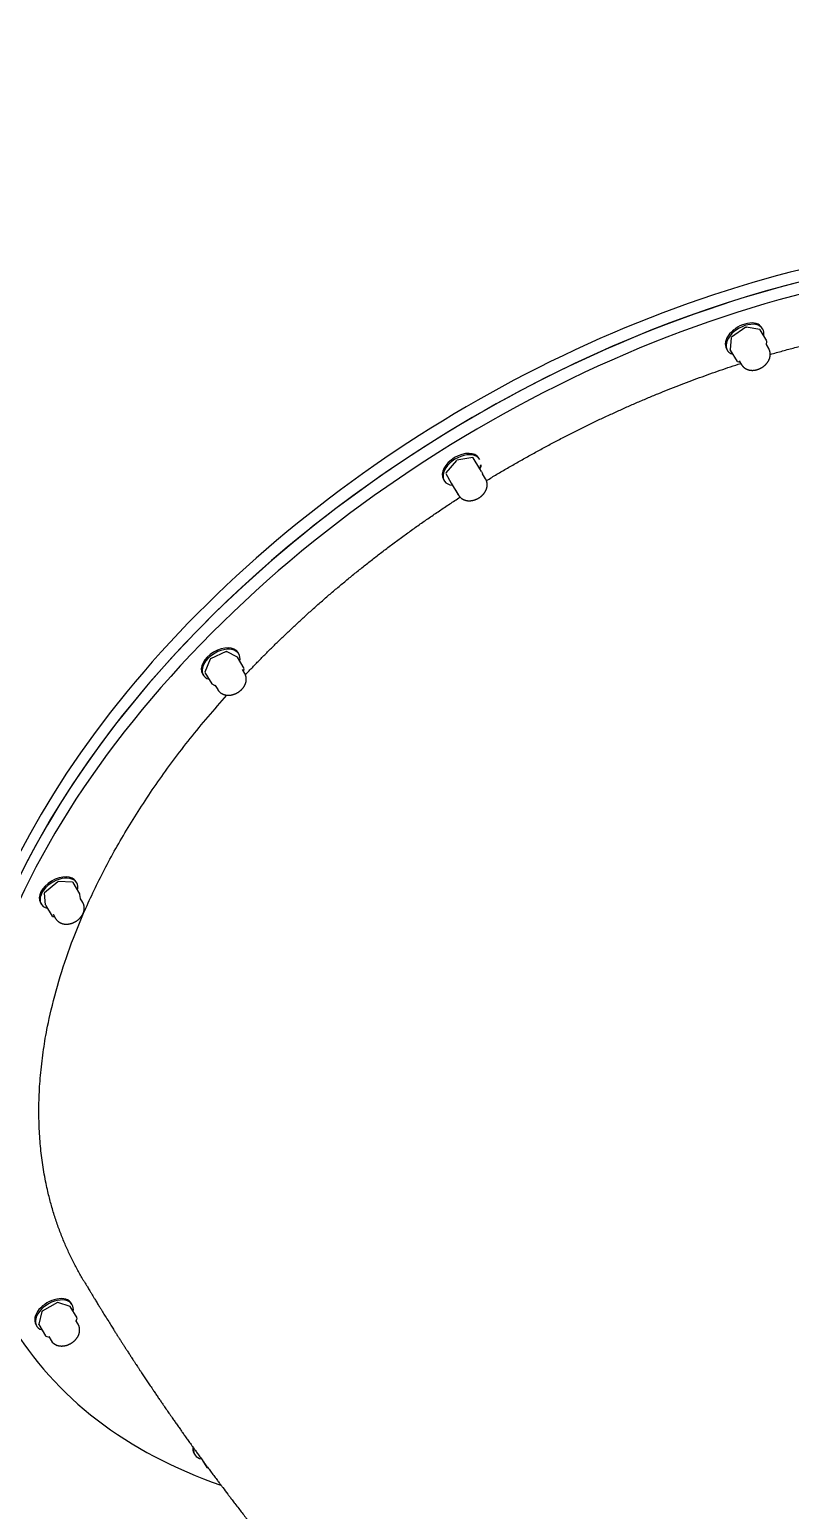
# Model space of a CAD drawing. Header units: millimetres. Extents: x 246416442 to 246896683, y 7418963194 to 7419503218.
# Drawn here: x 246833503 to 246833889, y 7419442136 to 7419442888 of the extents above; entities that cross this region are included whole.
import ezdxf
from ezdxf.lldxf.tags import DXFTag

# ---------------------------------------------------------------- set-up
doc = ezdxf.new("R2010")
doc.units = ezdxf.units.MM
for name, color, linetype in [('L-Hatch Boundary', 1, 'Continuous'), ('L-HS-CONCRETE PATH', 2, 'Continuous'), ('L-X-E-PLAY', 9, 'Continuous')]:
    doc.layers.add(name, color=color, linetype=linetype)
doc.layers.add('L-SUB-SOIL DRAINAGE', color=170, linetype='SUBSOIL', lineweight=20)
doc.styles.get("Standard").update_dxf_attribs({"font": 'arial.ttf'})
tags = doc.linetypes.add('SUBSOIL', pattern='A,12.7,-5.08,["SSD",Standard,S=2.54,R=0,X=-2.54,Y=-1.27],-6.35', length=24.13).pattern_tags.tags
tags[6] = DXFTag(74, 10)

# ---------------------------------------------------------------- blocks, each defined once
blk = doc.blocks.new('Kubus Triple - Moduplay')
at = {"layer": 'L-X-E-PLAY', "lineweight": 25}
for p, q in [((-142819.35, -699264.52), (-142827.46, -699268.25)), ((-142812.64, -699266.86), (-142819.17, -699264.51)), ((-142827.59, -699268.42), (-142829.17, -699274.49)), ((-142810.11, -699273.19), (-142812.49, -699267)), ((-142811.1, -699266.87), (-142811.38, -699266.14)), ((-142810.54, -699275.04), (-142810.1, -699273.35)), ((-142830.98, -699273.68), (-142830.7, -699274.41)), ((-142829.16, -699274.65), (-142826.78, -699280.84)), ((-142826.63, -699280.98), (-142825.31, -699281.46)), ((-142825.59, -699280.73), (-142824.76, -699282.89)), ((-142809.82, -699277.15), (-142810.65, -699274.99)), ((-142975.6, -699306.17), (-142981.99, -699311.48)), ((-142967.28, -699306.11), (-142975.44, -699306.11)), ((-142964.66, -699312.47), (-142967.04, -699306.27)), ((-142963.94, -699307.72), (-142964.22, -699306.99)), ((-142983.82, -699314.53), (-142983.54, -699315.26)), ((-142982.07, -699311.75), (-142980.3, -699317.06)), ((-142980.29, -699317.07), (-142977.91, -699323.26)), ((-142964.16, -699313.95), (-142964.66, -699312.48)), ((-142962.66, -699317.99), (-142963.73, -699315.21)), ((-142978.67, -699320.96), (-142977.6, -699323.74)), ((-143116.01, -699384.35), (-143119.72, -699390.43)), ((-143107.3, -699381.89), (-143115.86, -699384.24)), ((-143102.22, -699385.67), (-143107.08, -699381.94)), ((-143099.76, -699391.97), (-143102.14, -699385.77)), ((-143101.21, -699384.26), (-143101.49, -699383.53)), ((-143121.09, -699391.07), (-143120.81, -699391.8)), ((-143119.74, -699390.65), (-143117.36, -699396.84)), ((-143099.94, -699394.53), (-143100.79, -699392.31)), ((-143100.43, -699393.25), (-143099.78, -699392.19)), ((-143117.27, -699396.95), (-143115.92, -699397.99)), ((-143115.73, -699398.05), (-143114.87, -699400.28)), ((-143211.41, -699482.65), (-143219.07, -699486.99)), ((-143204.04, -699484.21), (-143211.23, -699482.63)), ((-143202.02, -699484.84), (-143202.3, -699484.11)), ((-143221.9, -699491.65), (-143221.62, -699492.38)), ((-143219.2, -699487.19), (-143219.66, -699493.11)), ((-143201.47, -699490.56), (-143203.86, -699484.37)), ((-143201.59, -699492.32), (-143201.46, -699490.67)), ((-143219.64, -699493.22), (-143217.26, -699499.41)), ((-143216.58, -699498.51), (-143215.68, -699500.86)), ((-143200.74, -699495.11), (-143201.65, -699492.76)), ((-143217.08, -699499.57), (-143216.09, -699499.78)), ((-143247.89, -699693.13), (-143256.29, -699696.2)), ((-143241.95, -699696.21), (-143247.69, -699693.14)), ((-143256.44, -699696.33), (-143259.1, -699702.46)), ((-143239.45, -699702.53), (-143241.83, -699696.34)), ((-143240.74, -699695.54), (-143241.02, -699694.81)), ((-143260.62, -699702.35), (-143260.34, -699703.08)), ((-143259.11, -699702.65), (-143256.72, -699708.84)), ((-143256.61, -699708.97), (-143255.08, -699709.79)), ((-143255.21, -699709.46), (-143254.4, -699711.56)), ((-143239.46, -699705.82), (-143240.27, -699703.72)), ((-143240.09, -699704.19), (-143239.45, -699702.72)), ((-143192.64, -699780.4), (-143192.36, -699781.13)), ((-143188.94, -699784.75), (-143187.42, -699788.69)), ((-143187.21, -699788.85), (-143186.88, -699788.88))]:
    blk.add_line(p, q, dxfattribs=at)
for centre, radius, start, end in [((-142819.25, -699264.75), 0.25, 70.23562, 114.73949), ((-142827.35, -699268.48), 0.25, 114.73949, 165.45064), ((-142812.73, -699267.09), 0.25, 21.04554, 70.23562), ((-142810.34, -699273.28), 0.25, 345.45064, 21.04554), ((-142828.93, -699274.56), 0.25, 165.45064, 201.04554), ((-142826.55, -699280.75), 0.25, 201.04554, 250.23562), ((-142804.13, -699276.68), 6.62, 165.62957, 166.96553), ((-142975.44, -699306.36), 0.25, 90.01186, 129.71579), ((-142967.28, -699306.36), 0.25, 21.04554, 90.01186), ((-142981.83, -699311.67), 0.25, 129.71579, 198.48277), ((-142980.06, -699316.98), 0.25, 198.48277, 201.04554), ((-142964.89, -699312.55), 0.25, 18.48277, 21.04554), ((-142767.57, -699247.66), 207.46, 198.63263, 199.00561), ((-142977.68, -699323.17), 0.25, 201.04554, 260.27257), ((-143115.8, -699384.48), 0.25, 105.32727, 148.60571), ((-143107.23, -699382.13), 0.25, 84.11647, 105.32727), ((-143107.23, -699382.13), 0.25, 52.46644, 84.11647), ((-143102.38, -699385.86), 0.25, 21.04554, 52.46644), ((-143119.51, -699390.56), 0.25, 148.60571, 201.04554), ((-143105.46, -699394.02), 4.98, 20.15643, 20.21296), ((-143099.99, -699392.06), 0.25, 328.60571, 21.04554), ((-143117.12, -699396.75), 0.25, 201.04554, 232.46644), ((-143121.43, -699405.04), 8.95, 49.91218, 51.9882), ((-143211.29, -699482.87), 0.25, 100.48962, 119.51288), ((-143211.29, -699482.87), 0.25, 77.58186, 100.48962), ((-143218.95, -699487.21), 0.25, 119.51288, 175.54189), ((-143204.09, -699484.46), 0.25, 21.04554, 77.58186), ((-143201.71, -699490.65), 0.25, 355.54189, 21.04554), ((-143219.41, -699493.13), 0.25, 175.54189, 201.04554), ((-143212.12, -699496.79), 4.78, 201.09537, 201.18314), ((-143189.76, -699493.13), 11.86, 176.07547, 178.72921), ((-143217.03, -699499.32), 0.25, 201.04554, 257.58186), ((-143247.8, -699693.37), 0.25, 61.90634, 110.04389), ((-143256.21, -699696.43), 0.25, 129.71579, 156.49539), ((-143256.21, -699696.43), 0.25, 110.04389, 129.71579), ((-143242.06, -699696.43), 0.25, 21.04554, 61.90634), ((-143258.87, -699702.56), 0.25, 156.49539, 201.04554), ((-143256.49, -699708.75), 0.25, 201.04554, 241.90634), ((-143239.68, -699702.62), 0.25, 336.49539, 21.04554), ((-143249, -699709.45), 5.8, 201.40575, 242.55014), ((-143187.19, -699788.6), 0.25, 201.04554, 264.11647)]:
    blk.add_arc(centre, radius, start, end, dxfattribs=at)
for centre, major_axis, ratio, start_param, end_param in [((-142876.25, -699533.55), (401.32, 154.42), 0.625, 0, 3.141593), ((-142874.01, -699539.38), (-401.32, -154.42), 0.625, 3.141593, 6.283185), ((-142871.77, -699545.21), (-401.32, -154.42), 0.625, 2.790725, 6.283185), ((-142874.01, -699539.38), (401.32, 154.42), 0.625, 0, 3.141593), ((-142821.18, -699269.91), (9.8, 3.77), 0.625, 0, 3.141595), ((-142820.9, -699270.64), (9.8, 3.77), 0.625, 0, 3.653978), ((-142820.9, -699270.64), (9.8, 3.77), 0.625, 5.7708, 6.283185), ((-142974.02, -699310.76), (9.8, 3.77), 0.625, 0.000002, 3.141593), ((-142973.74, -699311.49), (9.8, 3.77), 0.625, 0, 3.827993), ((-142973.74, -699311.49), (9.8, 3.77), 0.625, 5.596785, 6.283185), ((-142981.83, -699311.67), (0.237, 0.079), 0.780319, 3.141591, 3.176505), ((-142964.89, -699312.55), (-0.233, -0.09), 0.625, 3.113626, 3.141585), ((-142964.89, -699312.55), (-0.237, -0.079), 0.780319, 3.141599, 3.176505), ((-142977.68, -699323.17), (0.233, 0.09), 0.625, 3.113626, 3.1416), ((-143111.29, -699387.3), (9.8, 3.77), 0.625, 0.000002, 3.141593), ((-143111.01, -699388.03), (9.8, 3.77), 0.625, 0, 3.666529), ((-143111.01, -699388.03), (9.8, 3.77), 0.625, 5.758249, 6.283185), ((-143212.1, -699487.88), (9.8, 3.77), 0.625, 0.000002, 3.141593), ((-143211.82, -699488.61), (9.8, 3.77), 0.625, 0, 3.690885), ((-143211.82, -699488.61), (9.8, 3.77), 0.625, 5.733893, 6.283185), ((-143250.82, -699698.58), (9.8, 3.77), 0.625, 0, 3.141593), ((-143250.54, -699699.31), (9.8, 3.77), 0.625, 0, 3.645391), ((-142871.77, -699545.21), (-401.32, -154.42), 0.625, 0, 0.484653), ((-143250.54, -699699.31), (9.8, 3.77), 0.625, 5.779387, 6.283185), ((-143182.84, -699776.63), (9.8, 3.77), 0.625, 2.67191, 3.141593), ((-143182.56, -699777.36), (9.8, 3.77), 0.625, 2.658871, 3.735567)]:
    blk.add_ellipse(centre, major_axis=major_axis, ratio=ratio, start_param=start_param, end_param=end_param, dxfattribs=at)
for points, knots in [([(-142824.75, -699282.89), (-142824.73, -699282.95), (-142824.69, -699283.06), (-142824.6, -699283.25), (-142824.5, -699283.45), (-142824.4, -699283.65), (-142824.28, -699283.84), (-142824.16, -699284.03), (-142824.03, -699284.21), (-142823.89, -699284.39), (-142823.75, -699284.56), (-142823.6, -699284.73), (-142823.44, -699284.89), (-142823.28, -699285.05), (-142823.11, -699285.2), (-142822.93, -699285.34), (-142822.74, -699285.48), (-142822.55, -699285.61), (-142822.36, -699285.73), (-142822.16, -699285.85), (-142821.95, -699285.96), (-142821.74, -699286.07), (-142821.52, -699286.17), (-142821.29, -699286.26), (-142821.06, -699286.34), (-142820.83, -699286.42), (-142820.59, -699286.49), (-142820.35, -699286.55), (-142820.1, -699286.6), (-142819.85, -699286.65), (-142819.59, -699286.69), (-142819.33, -699286.72), (-142819.07, -699286.74), (-142818.81, -699286.75), (-142818.54, -699286.76), (-142818.28, -699286.76), (-142818.01, -699286.75), (-142817.74, -699286.73), (-142817.47, -699286.7), (-142817.21, -699286.67), (-142816.94, -699286.63), (-142816.67, -699286.58), (-142816.41, -699286.53), (-142816.14, -699286.46), (-142815.88, -699286.39), (-142815.62, -699286.32), (-142815.36, -699286.23), (-142815.1, -699286.14), (-142814.85, -699286.04), (-142814.59, -699285.94), (-142814.34, -699285.83), (-142814.1, -699285.71), (-142813.85, -699285.59), (-142813.62, -699285.46), (-142813.38, -699285.32), (-142813.15, -699285.18), (-142812.92, -699285.03), (-142812.7, -699284.87), (-142812.48, -699284.71), (-142812.26, -699284.54), (-142812.05, -699284.37), (-142811.85, -699284.19), (-142811.65, -699284.01), (-142811.46, -699283.82), (-142811.28, -699283.62), (-142811.11, -699283.42), (-142810.94, -699283.21), (-142810.78, -699283), (-142810.62, -699282.79), (-142810.48, -699282.57), (-142810.35, -699282.35), (-142810.22, -699282.13), (-142810.1, -699281.9), (-142810, -699281.67), (-142809.9, -699281.44), (-142809.81, -699281.21), (-142809.73, -699280.98), (-142809.66, -699280.75), (-142809.6, -699280.51), (-142809.55, -699280.28), (-142809.51, -699280.05), (-142809.48, -699279.81), (-142809.46, -699279.58), (-142809.45, -699279.35), (-142809.45, -699279.11), (-142809.46, -699278.88), (-142809.47, -699278.65), (-142809.5, -699278.43), (-142809.53, -699278.2), (-142809.57, -699277.98), (-142809.62, -699277.76), (-142809.68, -699277.54), (-142809.75, -699277.33), (-142809.8, -699277.21), (-142809.82, -699277.15)], [0, 0, 0, 0, 0.007435, 0.017374, 0.027305, 0.037233, 0.047162, 0.057098, 0.067045, 0.077009, 0.086994, 0.097007, 0.107051, 0.117134, 0.12726, 0.137435, 0.147665, 0.157954, 0.168309, 0.178735, 0.189236, 0.199815, 0.210478, 0.221225, 0.232058, 0.242978, 0.253982, 0.265068, 0.276231, 0.287465, 0.298764, 0.310118, 0.321518, 0.332955, 0.344421, 0.355906, 0.367401, 0.378899, 0.390394, 0.401883, 0.413362, 0.424831, 0.436288, 0.447735, 0.459172, 0.470602, 0.482028, 0.493452, 0.504877, 0.516308, 0.527746, 0.539195, 0.550659, 0.56214, 0.573642, 0.585167, 0.596716, 0.608291, 0.619892, 0.631517, 0.643165, 0.654832, 0.666511, 0.678196, 0.689876, 0.701542, 0.713183, 0.724789, 0.736348, 0.74785, 0.759285, 0.770645, 0.781923, 0.793115, 0.804218, 0.815229, 0.82615, 0.83698, 0.847723, 0.858381, 0.868959, 0.879461, 0.88989, 0.900253, 0.910553, 0.920796, 0.930987, 0.941131, 0.951232, 0.961295, 0.971326, 0.981328, 0.991307, 1, 1, 1, 1]), ([(-142977.6, -699323.74), (-142977.59, -699323.75), (-142977.56, -699323.83), (-142977.49, -699323.99), (-142977.4, -699324.19), (-142977.3, -699324.39), (-142977.19, -699324.58), (-142977.07, -699324.77), (-142976.94, -699324.96), (-142976.81, -699325.14), (-142976.67, -699325.31), (-142976.52, -699325.48), (-142976.37, -699325.65), (-142976.21, -699325.81), (-142976.04, -699325.96), (-142975.87, -699326.11), (-142975.69, -699326.25), (-142975.5, -699326.38), (-142975.31, -699326.51), (-142975.11, -699326.63), (-142974.91, -699326.75), (-142974.7, -699326.86), (-142974.48, -699326.96), (-142974.26, -699327.06), (-142974.03, -699327.14), (-142973.8, -699327.23), (-142973.56, -699327.3), (-142973.32, -699327.36), (-142973.08, -699327.42), (-142972.83, -699327.47), (-142972.57, -699327.52), (-142972.32, -699327.55), (-142972.06, -699327.58), (-142971.8, -699327.59), (-142971.53, -699327.6), (-142971.27, -699327.61), (-142971, -699327.6), (-142970.73, -699327.59), (-142970.46, -699327.57), (-142970.2, -699327.54), (-142969.93, -699327.5), (-142969.66, -699327.46), (-142969.39, -699327.4), (-142969.13, -699327.35), (-142968.87, -699327.28), (-142968.6, -699327.21), (-142968.34, -699327.13), (-142968.08, -699327.04), (-142967.83, -699326.95), (-142967.57, -699326.85), (-142967.32, -699326.74), (-142967.08, -699326.63), (-142966.83, -699326.5), (-142966.59, -699326.38), (-142966.35, -699326.25), (-142966.12, -699326.11), (-142965.89, -699325.96), (-142965.66, -699325.81), (-142965.44, -699325.65), (-142965.22, -699325.49), (-142965.01, -699325.32), (-142964.8, -699325.14), (-142964.6, -699324.96), (-142964.41, -699324.77), (-142964.22, -699324.58), (-142964.04, -699324.38), (-142963.87, -699324.18), (-142963.7, -699323.97), (-142963.55, -699323.76), (-142963.4, -699323.54), (-142963.26, -699323.32), (-142963.13, -699323.1), (-142963.01, -699322.88), (-142962.9, -699322.65), (-142962.79, -699322.42), (-142962.7, -699322.19), (-142962.62, -699321.96), (-142962.54, -699321.73), (-142962.48, -699321.49), (-142962.42, -699321.26), (-142962.38, -699321.02), (-142962.34, -699320.79), (-142962.31, -699320.56), (-142962.3, -699320.32), (-142962.29, -699320.09), (-142962.29, -699319.86), (-142962.3, -699319.63), (-142962.32, -699319.4), (-142962.35, -699319.18), (-142962.39, -699318.95), (-142962.43, -699318.73), (-142962.49, -699318.51), (-142962.55, -699318.3), (-142962.61, -699318.12), (-142962.65, -699318.03), (-142962.66, -699317.99)], [0, 0, 0, 0, 0.001914, 0.011859, 0.021793, 0.031722, 0.04165, 0.051581, 0.061521, 0.071474, 0.081446, 0.091443, 0.101468, 0.111529, 0.121629, 0.131776, 0.141974, 0.152229, 0.162547, 0.172932, 0.18339, 0.193925, 0.204541, 0.21524, 0.226025, 0.236896, 0.247853, 0.258893, 0.270014, 0.281209, 0.292472, 0.303796, 0.315171, 0.326588, 0.338039, 0.349514, 0.361004, 0.372501, 0.383998, 0.39549, 0.406974, 0.418448, 0.429911, 0.441363, 0.452805, 0.464239, 0.475666, 0.48709, 0.498514, 0.509941, 0.521374, 0.532816, 0.544271, 0.555741, 0.567231, 0.578742, 0.590277, 0.601838, 0.613424, 0.625035, 0.63667, 0.648326, 0.659999, 0.671682, 0.683365, 0.69504, 0.706696, 0.718322, 0.729908, 0.741442, 0.752915, 0.764317, 0.775641, 0.786882, 0.798034, 0.809096, 0.820066, 0.830946, 0.841737, 0.852442, 0.863064, 0.873607, 0.884075, 0.894474, 0.904808, 0.915082, 0.925301, 0.93547, 0.945594, 0.955677, 0.965725, 0.975742, 0.985733, 0.995702, 1, 1, 1, 1]), ([(-143114.87, -699400.28), (-143114.86, -699400.3), (-143114.83, -699400.39), (-143114.76, -699400.56), (-143114.66, -699400.76), (-143114.56, -699400.96), (-143114.45, -699401.15), (-143114.33, -699401.34), (-143114.2, -699401.52), (-143114.07, -699401.7), (-143113.93, -699401.88), (-143113.78, -699402.05), (-143113.62, -699402.21), (-143113.46, -699402.37), (-143113.29, -699402.52), (-143113.12, -699402.67), (-143112.94, -699402.81), (-143112.75, -699402.94), (-143112.56, -699403.07), (-143112.36, -699403.19), (-143112.15, -699403.31), (-143111.94, -699403.41), (-143111.72, -699403.52), (-143111.5, -699403.61), (-143111.27, -699403.7), (-143111.04, -699403.78), (-143110.8, -699403.85), (-143110.56, -699403.91), (-143110.32, -699403.97), (-143110.07, -699404.02), (-143109.81, -699404.06), (-143109.56, -699404.09), (-143109.3, -699404.12), (-143109.03, -699404.14), (-143108.77, -699404.15), (-143108.5, -699404.15), (-143108.24, -699404.14), (-143107.97, -699404.13), (-143107.7, -699404.1), (-143107.43, -699404.07), (-143107.16, -699404.04), (-143106.9, -699403.99), (-143106.63, -699403.94), (-143106.37, -699403.88), (-143106.1, -699403.81), (-143105.84, -699403.74), (-143105.58, -699403.66), (-143105.32, -699403.57), (-143105.07, -699403.47), (-143104.81, -699403.37), (-143104.56, -699403.26), (-143104.31, -699403.15), (-143104.07, -699403.03), (-143103.83, -699402.9), (-143103.59, -699402.77), (-143103.36, -699402.63), (-143103.13, -699402.48), (-143102.9, -699402.33), (-143102.68, -699402.17), (-143102.47, -699402), (-143102.25, -699401.83), (-143102.05, -699401.65), (-143101.85, -699401.47), (-143101.66, -699401.28), (-143101.47, -699401.09), (-143101.29, -699400.89), (-143101.12, -699400.69), (-143100.96, -699400.48), (-143100.8, -699400.27), (-143100.65, -699400.05), (-143100.51, -699399.83), (-143100.39, -699399.61), (-143100.26, -699399.39), (-143100.15, -699399.16), (-143100.05, -699398.93), (-143099.96, -699398.7), (-143099.88, -699398.47), (-143099.8, -699398.23), (-143099.74, -699398), (-143099.69, -699397.77), (-143099.64, -699397.53), (-143099.61, -699397.3), (-143099.58, -699397.06), (-143099.57, -699396.83), (-143099.56, -699396.6), (-143099.56, -699396.37), (-143099.58, -699396.14), (-143099.6, -699395.91), (-143099.63, -699395.69), (-143099.67, -699395.46), (-143099.72, -699395.24), (-143099.77, -699395.02), (-143099.84, -699394.81), (-143099.89, -699394.64), (-143099.93, -699394.56), (-143099.94, -699394.53)], [0, 0, 0, 0, 0.003264, 0.013208, 0.023142, 0.03307, 0.042998, 0.05293, 0.062872, 0.072828, 0.082803, 0.092804, 0.102834, 0.1129, 0.123007, 0.133161, 0.143366, 0.15363, 0.163957, 0.174352, 0.184821, 0.195367, 0.205994, 0.216705, 0.227502, 0.238385, 0.249354, 0.260406, 0.271538, 0.282743, 0.294015, 0.305347, 0.316728, 0.328151, 0.339606, 0.351083, 0.362575, 0.374073, 0.38557, 0.397061, 0.408545, 0.420018, 0.431479, 0.44293, 0.454371, 0.465804, 0.477231, 0.488655, 0.500079, 0.511507, 0.522942, 0.534386, 0.545843, 0.557316, 0.568809, 0.580323, 0.591862, 0.603426, 0.615016, 0.626631, 0.63827, 0.649929, 0.661604, 0.673287, 0.68497, 0.696643, 0.708296, 0.719918, 0.731498, 0.743024, 0.754488, 0.76588, 0.777194, 0.788422, 0.799563, 0.810612, 0.821571, 0.832438, 0.843218, 0.853911, 0.864522, 0.875055, 0.885514, 0.895904, 0.906229, 0.916496, 0.926708, 0.936871, 0.946989, 0.957067, 0.967111, 0.977124, 0.987112, 0.997079, 1, 1, 1, 1]), ([(-143215.68, -699500.86), (-143215.65, -699500.92), (-143215.6, -699501.04), (-143215.52, -699501.24), (-143215.42, -699501.44), (-143215.31, -699501.64), (-143215.19, -699501.83), (-143215.07, -699502.01), (-143214.94, -699502.2), (-143214.8, -699502.37), (-143214.66, -699502.55), (-143214.51, -699502.71), (-143214.35, -699502.87), (-143214.18, -699503.03), (-143214.01, -699503.18), (-143213.83, -699503.32), (-143213.65, -699503.46), (-143213.46, -699503.59), (-143213.26, -699503.71), (-143213.06, -699503.83), (-143212.85, -699503.94), (-143212.64, -699504.05), (-143212.42, -699504.15), (-143212.19, -699504.24), (-143211.96, -699504.32), (-143211.73, -699504.39), (-143211.49, -699504.46), (-143211.24, -699504.52), (-143211, -699504.58), (-143210.74, -699504.62), (-143210.49, -699504.66), (-143210.23, -699504.69), (-143209.97, -699504.71), (-143209.71, -699504.72), (-143209.44, -699504.73), (-143209.17, -699504.73), (-143208.91, -699504.71), (-143208.64, -699504.7), (-143208.37, -699504.67), (-143208.1, -699504.64), (-143207.84, -699504.59), (-143207.57, -699504.54), (-143207.3, -699504.49), (-143207.04, -699504.42), (-143206.78, -699504.35), (-143206.51, -699504.28), (-143206.26, -699504.19), (-143206, -699504.1), (-143205.74, -699504), (-143205.49, -699503.9), (-143205.24, -699503.79), (-143205, -699503.67), (-143204.75, -699503.54), (-143204.51, -699503.41), (-143204.28, -699503.28), (-143204.05, -699503.13), (-143203.82, -699502.98), (-143203.6, -699502.83), (-143203.38, -699502.66), (-143203.16, -699502.5), (-143202.96, -699502.32), (-143202.75, -699502.14), (-143202.56, -699501.96), (-143202.37, -699501.77), (-143202.19, -699501.57), (-143202.01, -699501.37), (-143201.84, -699501.16), (-143201.68, -699500.95), (-143201.53, -699500.74), (-143201.39, -699500.52), (-143201.26, -699500.3), (-143201.13, -699500.08), (-143201.01, -699499.85), (-143200.91, -699499.62), (-143200.81, -699499.39), (-143200.72, -699499.16), (-143200.65, -699498.93), (-143200.58, -699498.69), (-143200.52, -699498.46), (-143200.47, -699498.23), (-143200.43, -699497.99), (-143200.4, -699497.76), (-143200.38, -699497.52), (-143200.37, -699497.29), (-143200.37, -699497.06), (-143200.38, -699496.83), (-143200.39, -699496.6), (-143200.42, -699496.37), (-143200.46, -699496.15), (-143200.5, -699495.93), (-143200.55, -699495.71), (-143200.61, -699495.49), (-143200.68, -699495.29), (-143200.72, -699495.17), (-143200.75, -699495.11)], [0, 0, 0, 0, 0.008389, 0.018327, 0.028258, 0.038185, 0.048115, 0.058051, 0.067999, 0.077965, 0.087952, 0.097967, 0.108015, 0.118101, 0.128232, 0.138412, 0.148646, 0.158942, 0.169303, 0.179736, 0.190243, 0.200831, 0.211501, 0.222256, 0.233097, 0.244025, 0.255037, 0.26613, 0.2773, 0.288541, 0.299844, 0.311203, 0.322607, 0.334047, 0.345515, 0.357001, 0.368497, 0.379994, 0.391489, 0.402976, 0.414454, 0.425921, 0.437377, 0.448823, 0.460259, 0.471689, 0.483114, 0.494537, 0.505963, 0.517394, 0.528833, 0.540283, 0.551748, 0.563231, 0.574735, 0.586262, 0.597813, 0.609391, 0.620993, 0.632621, 0.64427, 0.655938, 0.667619, 0.679303, 0.690982, 0.702646, 0.714284, 0.725885, 0.737439, 0.748935, 0.760363, 0.771715, 0.782985, 0.794169, 0.805262, 0.816265, 0.827176, 0.837998, 0.848733, 0.859383, 0.869953, 0.880447, 0.89087, 0.901226, 0.911521, 0.921758, 0.931944, 0.942083, 0.952181, 0.96224, 0.972268, 0.982267, 0.992244, 1, 1, 1, 1]), ([(-143233.04, -699684.16), (-143232.84, -699684.68), (-143232.59, -699685.34), (-143232.18, -699686.39), (-143231.89, -699687.15), (-143231.39, -699688.45), (-143230.81, -699689.93), (-143230.13, -699691.67), (-143229.55, -699693.16), (-143228.87, -699694.87), (-143228.14, -699696.74), (-143227.38, -699698.63), (-143226.72, -699700.29), (-143226.01, -699702.07), (-143225.09, -699704.35), (-143224.01, -699707.01), (-143222.95, -699709.59), (-143222.07, -699711.73), (-143221.32, -699713.55), (-143220.67, -699715.09), (-143220.11, -699716.44), (-143219.61, -699717.65), (-143219.06, -699718.96), (-143218.41, -699720.48), (-143217.76, -699722.02), (-143217.04, -699723.71), (-143216.34, -699725.37), (-143215.67, -699726.93), (-143215.08, -699728.29), (-143214.52, -699729.58), (-143213.98, -699730.85), (-143213.5, -699731.95), (-143213.01, -699733.08), (-143212.49, -699734.25), (-143211.77, -699735.91), (-143210.92, -699737.82), (-143209.94, -699740.05), (-143208.92, -699742.33), (-143207.94, -699744.52), (-143207.01, -699746.59), (-143206.13, -699748.54), (-143205.28, -699750.4), (-143204.45, -699752.21), (-143203.55, -699754.17), (-143202.54, -699756.37), (-143201.38, -699758.86), (-143200.31, -699761.15), (-143199.31, -699763.29), (-143198.38, -699765.27), (-143197.46, -699767.2), (-143196.55, -699769.1), (-143195.65, -699770.99), (-143194.66, -699773.05), (-143193.57, -699775.3), (-143192.57, -699777.35), (-143191.63, -699779.29), (-143190.74, -699781.11), (-143189.69, -699783.24), (-143188.7, -699785.22), (-143187.82, -699787), (-143186.94, -699788.75), (-143185.9, -699790.83), (-143184.71, -699793.19), (-143183.61, -699795.35), (-143182.7, -699797.15), (-143181.93, -699798.64), (-143180.81, -699800.82), (-143179.65, -699803.07), (-143178.45, -699805.38), (-143177.52, -699807.15), (-143176.37, -699809.35), (-143175.08, -699811.81), (-143173.73, -699814.34), (-143172.59, -699816.48), (-143171.53, -699818.46), (-143170.5, -699820.38), (-143169.35, -699822.5), (-143168.15, -699824.71), (-143166.9, -699827), (-143165.06, -699830.35), (-143163.16, -699833.77), (-143161.3, -699837.1), (-143160.05, -699839.32), (-143158.16, -699842.66), (-143156.34, -699845.86), (-143154.58, -699848.91), (-143153.47, -699850.83), (-143152.18, -699853.06), (-143150.4, -699856.11), (-143148.58, -699859.2), (-143146.87, -699862.09), (-143145.59, -699864.24), (-143144.02, -699866.87), (-143142.44, -699869.49), (-143140.77, -699872.24), (-143139.4, -699874.5), (-143137.91, -699876.92), (-143135.75, -699880.44), (-143133.56, -699883.96), (-143131.31, -699887.55), (-143129.8, -699889.95), (-143128.3, -699892.31), (-143126.37, -699895.34), (-143124.31, -699898.55), (-143122.22, -699901.78), (-143120.56, -699904.32), (-143118.89, -699906.88), (-143116.21, -699910.95), (-143113.56, -699914.93), (-143110.96, -699918.8), (-143109.55, -699920.89), (-143108.17, -699922.92), (-143104.29, -699928.61), (-143100.36, -699934.28), (-143096.49, -699939.77), (-143095.15, -699941.67), (-143093.1, -699944.56), (-143088.17, -699951.45), (-143083.13, -699958.34), (-143078.68, -699964.34), (-143077.16, -699966.37), (-143075.69, -699968.32), (-143073.09, -699971.78), (-143066.42, -699980.55), (-143058.64, -699990.52), (-143051.39, -699999.58), (-143048.29, -700003.41), (-143046.26, -700005.91), (-143044.7, -700007.81), (-143039.37, -700014.3), (-143028.9, -700026.81), (-143017.29, -700040.14), (-143009.32, -700049.05), (-143006.53, -700052.14), (-143004.55, -700054.32), (-142999.72, -700059.63), (-142991.19, -700068.84), (-142981.73, -700078.79), (-142975.01, -700085.7), (-142971.96, -700088.81), (-142969.64, -700091.18), (-142966.66, -700094.18), (-142961.99, -700098.86), (-142956.29, -700104.5), (-142951.18, -700109.48), (-142947.72, -700112.81), (-142944.97, -700115.46), (-142940.95, -700119.29), (-142936.89, -700123.13), (-142933.29, -700126.49), (-142931.1, -700128.53), (-142928.93, -700130.54), (-142925.25, -700133.93), (-142921.43, -700137.41), (-142917.8, -700140.69), (-142915.71, -700142.57), (-142913.49, -700144.56), (-142910.46, -700147.26), (-142907.29, -700150.06), (-142904.37, -700152.62), (-142902.37, -700154.37), (-142900.48, -700156.02), (-142898.53, -700157.71), (-142896.18, -700159.74), (-142893.67, -700161.89), (-142891.24, -700163.96), (-142888.93, -700165.92), (-142886.36, -700168.1), (-142883.42, -700170.57), (-142880.67, -700172.87), (-142878.55, -700174.63), (-142876.85, -700176.03), (-142874.94, -700177.61), (-142872.67, -700179.48), (-142870.16, -700181.53), (-142867.73, -700183.5), (-142865.34, -700185.44), (-142862.89, -700187.41), (-142860.33, -700189.46), (-142857.78, -700191.49), (-142855.22, -700193.51), (-142852.67, -700195.52), (-142850.18, -700197.47), (-142847.85, -700199.29), (-142845.64, -700201.01), (-142843.3, -700202.82), (-142840.83, -700204.72), (-142838.36, -700206.61), (-142836, -700208.41), (-142833.69, -700210.16), (-142831.37, -700211.91), (-142829.27, -700213.49), (-142827.3, -700214.95), (-142825.35, -700216.41), (-142823.16, -700218.03), (-142820.92, -700219.69), (-142818.63, -700221.37), (-142816.3, -700223.08), (-142814, -700224.75), (-142811.65, -700226.46), (-142809.18, -700228.24), (-142806.54, -700230.13), (-142804.07, -700231.9), (-142801.61, -700233.65), (-142799.14, -700235.39), (-142796.73, -700237.09), (-142794.63, -700238.56), (-142792.69, -700239.91), (-142790.69, -700241.3), (-142788.69, -700242.69), (-142786.93, -700243.9), (-142785.38, -700244.97), (-142783.75, -700246.09), (-142781.84, -700247.39), (-142779.71, -700248.84), (-142777.52, -700250.32), (-142775.3, -700251.82), (-142773.11, -700253.29), (-142771.02, -700254.69), (-142768.82, -700256.15), (-142766.44, -700257.73), (-142763.48, -700259.68), (-142760.22, -700261.82), (-142757.13, -700263.83), (-142754.53, -700265.51), (-142752.05, -700267.11), (-142749.78, -700268.56), (-142747.55, -700269.99), (-142745.67, -700271.19), (-142743.68, -700272.44), (-142741.02, -700274.12), (-142738.36, -700275.79), (-142735.68, -700277.46), (-142733.63, -700278.73), (-142731.6, -700279.99), (-142729.51, -700281.28), (-142726.96, -700282.84), (-142724.32, -700284.46), (-142721.72, -700286.03), (-142719.64, -700287.29), (-142717.73, -700288.44), (-142715.91, -700289.53), (-142713.81, -700290.79), (-142711.5, -700292.16), (-142708.95, -700293.67), (-142706.6, -700295.06), (-142704.3, -700296.4), (-142701.92, -700297.79), (-142699.39, -700299.26), (-142697.13, -700300.57), (-142695.13, -700301.72), (-142693.42, -700302.7), (-142691.63, -700303.73), (-142689.93, -700304.69), (-142688.24, -700305.65), (-142686.53, -700306.62), (-142684.61, -700307.7), (-142682.43, -700308.93), (-142680.13, -700310.22), (-142677.61, -700311.62), (-142675.06, -700313.03), (-142672.46, -700314.46), (-142669.87, -700315.88), (-142667.46, -700317.2), (-142665.3, -700318.37), (-142663.17, -700319.52), (-142661.11, -700320.63), (-142658.75, -700321.9), (-142656.37, -700323.17), (-142654.09, -700324.38), (-142652.03, -700325.47), (-142650.28, -700326.39), (-142648.55, -700327.3), (-142646.81, -700328.21), (-142644.93, -700329.19), (-142642.86, -700330.26), (-142640.81, -700331.32), (-142638.71, -700332.41), (-142636.68, -700333.45), (-142634.61, -700334.5), (-142632.57, -700335.54), (-142630.41, -700336.63), (-142627.96, -700337.87), (-142625.52, -700339.1), (-142623.11, -700340.3), (-142620.8, -700341.45), (-142618.46, -700342.61), (-142616.18, -700343.73), (-142613.99, -700344.8), (-142611.84, -700345.85), (-142609.71, -700346.89), (-142607.81, -700347.81), (-142605.91, -700348.72), (-142604.12, -700349.58), (-142602.26, -700350.47), (-142600.43, -700351.35), (-142598.49, -700352.26), (-142596.48, -700353.22), (-142594.56, -700354.12), (-142592.78, -700354.96), (-142591.05, -700355.77), (-142589.11, -700356.67), (-142587.05, -700357.63), (-142584.89, -700358.63), (-142582.94, -700359.52), (-142580.95, -700360.44), (-142578.85, -700361.39), (-142576.5, -700362.46), (-142574.18, -700363.51), (-142572.22, -700364.39), (-142570.62, -700365.11), (-142569.05, -700365.82), (-142567.26, -700366.61), (-142565.29, -700367.49), (-142563.31, -700368.36), (-142561.49, -700369.16), (-142559.72, -700369.94), (-142557.93, -700370.72), (-142556.02, -700371.55), (-142554.16, -700372.36), (-142552.44, -700373.1), (-142550.71, -700373.85), (-142548.82, -700374.66), (-142546.95, -700375.46), (-142545.26, -700376.18), (-142543.81, -700376.79), (-142542.26, -700377.45), (-142540.46, -700378.21), (-142538.39, -700379.08), (-142536.23, -700379.98), (-142534.16, -700380.84), (-142532.25, -700381.63), (-142530.37, -700382.4), (-142528.35, -700383.24), (-142526.14, -700384.14), (-142523.96, -700385.03), (-142521.9, -700385.86), (-142519.95, -700386.65), (-142518, -700387.43), (-142515.99, -700388.24), (-142514.04, -700389.01), (-142512.09, -700389.79), (-142510.11, -700390.57), (-142507.95, -700391.42), (-142505.67, -700392.31), (-142503.38, -700393.2), (-142501.18, -700394.06), (-142499.09, -700394.87), (-142497.1, -700395.63), (-142495.21, -700396.35), (-142493.45, -700397.02), (-142491.7, -700397.69), (-142489.91, -700398.36), (-142487.98, -700399.09), (-142486.03, -700399.82), (-142484.15, -700400.52), (-142482.32, -700401.21), (-142480.03, -700402.05), (-142477.63, -700402.94), (-142475.36, -700403.76), (-142473.66, -700404.38), (-142472.03, -700404.98), (-142470.76, -700405.44), (-142470, -700405.71), (-142469.84, -700405.77)], [0, 0, 0, 0, 0.001513, 0.002321, 0.003234, 0.003983, 0.006211, 0.007707, 0.009232, 0.010724, 0.012867, 0.01488, 0.016457, 0.017906, 0.020262, 0.023368, 0.025982, 0.028107, 0.029889, 0.031479, 0.032855, 0.033866, 0.035277, 0.036841, 0.038428, 0.040072, 0.041991, 0.043574, 0.04479, 0.046153, 0.047503, 0.048666, 0.049569, 0.050957, 0.052346, 0.054557, 0.056865, 0.059181, 0.061599, 0.06359, 0.065589, 0.067587, 0.069365, 0.071191, 0.073642, 0.076181, 0.07889, 0.080762, 0.082811, 0.085049, 0.08678, 0.088742, 0.090928, 0.09321, 0.095775, 0.097341, 0.09925, 0.101493, 0.104011, 0.10548, 0.107077, 0.109511, 0.112014, 0.114508, 0.116332, 0.117681, 0.119231, 0.123214, 0.124801, 0.126552, 0.12884, 0.131775, 0.134348, 0.136919, 0.138593, 0.140646, 0.143047, 0.145371, 0.147716, 0.150371, 0.156115, 0.158732, 0.161082, 0.163265, 0.169522, 0.171414, 0.17316, 0.17577, 0.178644, 0.183088, 0.185849, 0.188069, 0.190108, 0.19448, 0.196658, 0.199141, 0.201908, 0.204633, 0.210753, 0.213515, 0.216539, 0.218712, 0.221391, 0.226624, 0.229417, 0.232175, 0.235146, 0.238011, 0.245846, 0.248565, 0.251104, 0.252923, 0.25544, 0.270428, 0.27225, 0.274284, 0.276945, 0.282184, 0.298033, 0.300882, 0.303107, 0.305144, 0.307734, 0.315243, 0.336, 0.343133, 0.34773, 0.349797, 0.352131, 0.354624, 0.373277, 0.397755, 0.404032, 0.406641, 0.409394, 0.412246, 0.426678, 0.444413, 0.450547, 0.453533, 0.456545, 0.459788, 0.46532, 0.474963, 0.482116, 0.485173, 0.488324, 0.492746, 0.500597, 0.503881, 0.506434, 0.508911, 0.512095, 0.520348, 0.523275, 0.525654, 0.528161, 0.531542, 0.536928, 0.539912, 0.542311, 0.544312, 0.546848, 0.549475, 0.552919, 0.55602, 0.558324, 0.561302, 0.565376, 0.568959, 0.571235, 0.573007, 0.575056, 0.578077, 0.581162, 0.584024, 0.58674, 0.589674, 0.592717, 0.595826, 0.598684, 0.601732, 0.604805, 0.607423, 0.6099, 0.612557, 0.615571, 0.61853, 0.621135, 0.623771, 0.626521, 0.629156, 0.631036, 0.633276, 0.635877, 0.638558, 0.640952, 0.643719, 0.646526, 0.648791, 0.651738, 0.654902, 0.657742, 0.660119, 0.663199, 0.666058, 0.668242, 0.670248, 0.672576, 0.674949, 0.676953, 0.67845, 0.680106, 0.682398, 0.684805, 0.687197, 0.689673, 0.692165, 0.694458, 0.696559, 0.699417, 0.702302, 0.706285, 0.71014, 0.712432, 0.71477, 0.718224, 0.719831, 0.722039, 0.724344, 0.726265, 0.730661, 0.732963, 0.734917, 0.737261, 0.739516, 0.741651, 0.745432, 0.747994, 0.749971, 0.752077, 0.754114, 0.75576, 0.758776, 0.761474, 0.763842, 0.766247, 0.768743, 0.771391, 0.774233, 0.775856, 0.777693, 0.77964, 0.781484, 0.783026, 0.784947, 0.786842, 0.789039, 0.791775, 0.794036, 0.796886, 0.799735, 0.802138, 0.804933, 0.807205, 0.808838, 0.811529, 0.813574, 0.816128, 0.818885, 0.820574, 0.822485, 0.82426, 0.825893, 0.827836, 0.830006, 0.832247, 0.834115, 0.836427, 0.838452, 0.840424, 0.842638, 0.845026, 0.847887, 0.850054, 0.852336, 0.854894, 0.857139, 0.859228, 0.861494, 0.863638, 0.865651, 0.867228, 0.869328, 0.871038, 0.872837, 0.87482, 0.876831, 0.87887, 0.880564, 0.88217, 0.88403, 0.886362, 0.888322, 0.89046, 0.892165, 0.894253, 0.896688, 0.899153, 0.901145, 0.902484, 0.903895, 0.905812, 0.907768, 0.909728, 0.911635, 0.913159, 0.914928, 0.916928, 0.918763, 0.920393, 0.922001, 0.923856, 0.925932, 0.927465, 0.928811, 0.930178, 0.932022, 0.934062, 0.93623, 0.938335, 0.940115, 0.941782, 0.943805, 0.946002, 0.9482, 0.950163, 0.951972, 0.953854, 0.955821, 0.957786, 0.959504, 0.961474, 0.963482, 0.965757, 0.968053, 0.970078, 0.972103, 0.974088, 0.975798, 0.977538, 0.979145, 0.980825, 0.982664, 0.984661, 0.986433, 0.988029, 0.989917, 0.992967, 0.994887, 0.996384, 0.997819, 0.999536, 1, 1, 1, 1]), ([(-143251.67, -699714.59), (-143251.61, -699714.62), (-143251.49, -699714.69), (-143251.29, -699714.78), (-143251.07, -699714.88), (-143250.84, -699714.97), (-143250.61, -699715.05), (-143250.37, -699715.12), (-143250.13, -699715.19), (-143249.89, -699715.24), (-143249.64, -699715.29), (-143249.38, -699715.34), (-143249.13, -699715.37), (-143248.87, -699715.4), (-143248.61, -699715.42), (-143248.34, -699715.43), (-143248.08, -699715.43), (-143247.81, -699715.43), (-143247.54, -699715.41), (-143247.27, -699715.39), (-143247, -699715.36), (-143246.74, -699715.33), (-143246.47, -699715.28), (-143246.2, -699715.23), (-143245.94, -699715.17), (-143245.67, -699715.11), (-143245.41, -699715.03), (-143245.15, -699714.95), (-143244.89, -699714.87), (-143244.64, -699714.77), (-143244.38, -699714.67), (-143244.13, -699714.56), (-143243.88, -699714.45), (-143243.64, -699714.33), (-143243.4, -699714.2), (-143243.16, -699714.07), (-143242.92, -699713.93), (-143242.69, -699713.79), (-143242.47, -699713.64), (-143242.25, -699713.48), (-143242.03, -699713.31), (-143241.82, -699713.14), (-143241.61, -699712.97), (-143241.41, -699712.79), (-143241.22, -699712.6), (-143241.03, -699712.41), (-143240.85, -699712.21), (-143240.68, -699712), (-143240.51, -699711.8), (-143240.35, -699711.59), (-143240.2, -699711.37), (-143240.06, -699711.15), (-143239.93, -699710.93), (-143239.81, -699710.71), (-143239.7, -699710.48), (-143239.6, -699710.25), (-143239.5, -699710.02), (-143239.42, -699709.79), (-143239.34, -699709.55), (-143239.28, -699709.32), (-143239.22, -699709.09), (-143239.18, -699708.85), (-143239.14, -699708.62), (-143239.12, -699708.39), (-143239.1, -699708.15), (-143239.09, -699707.92), (-143239.09, -699707.69), (-143239.1, -699707.46), (-143239.12, -699707.23), (-143239.15, -699707), (-143239.19, -699706.78), (-143239.24, -699706.56), (-143239.29, -699706.34), (-143239.35, -699706.13), (-143239.41, -699705.95), (-143239.45, -699705.85), (-143239.47, -699705.82)], [0, 0, 0, 0, 0.010374, 0.023429, 0.036556, 0.049789, 0.063128, 0.076573, 0.090119, 0.103765, 0.117501, 0.131322, 0.145217, 0.159176, 0.173187, 0.187239, 0.201321, 0.215421, 0.229531, 0.243641, 0.257745, 0.271839, 0.285921, 0.29999, 0.314045, 0.328087, 0.342119, 0.356143, 0.370164, 0.384183, 0.398207, 0.412238, 0.42628, 0.440338, 0.454415, 0.468515, 0.482641, 0.496797, 0.510983, 0.525202, 0.539451, 0.55373, 0.568034, 0.582359, 0.596696, 0.611035, 0.625363, 0.639669, 0.653938, 0.668159, 0.682316, 0.696398, 0.710394, 0.724294, 0.738092, 0.751782, 0.76536, 0.778827, 0.792182, 0.805428, 0.818568, 0.831606, 0.844548, 0.857398, 0.870162, 0.882846, 0.895457, 0.908, 0.920482, 0.932907, 0.945283, 0.957616, 0.96991, 0.982172, 0.994408, 1, 1, 1, 1])]:
    blk.add_open_spline(points, degree=3, knots=knots, dxfattribs=at)
for points, weights in [([(-142809.55, -699280.22), (-142762.83, -699274.96), (-142719.24, -699276.15), (-142679.97, -699283.04)], [0.523063299737, 0.537658947763, 0.559182256091, 0.587633224718]), ([(-142962.4, -699318.89), (-142917.17, -699300.97), (-142870.84, -699288.66), (-142825.03, -699282.18)], [0.500016433323, 0.500374338732, 0.506578426896, 0.518628697814]), ([(-143099.72, -699395.24), (-143063.26, -699367.81), (-143021.92, -699344.02), (-142976.99, -699324.89)], [0.520585311114, 0.50784234104, 0.501015602401, 0.5001050952]), ([(-143233.04, -699684.16), (-143263.01, -699606.26), (-143233.91, -699501.73), (-143110.84, -699403.84)], [0.973261001665, 0.730045233493, 0.580573577469, 0.524846033594])]:
    blk.add_rational_spline(points, weights, degree=3, dxfattribs=at)

msp = doc.modelspace()

# ---------------------------------------------------------------- linework, layer by layer
at = {"layer": 'L-Hatch Boundary'}
msp.add_arc((246837109.14, 7419443602.6), 6285, 47.96542, 198.07766, dxfattribs=at)
at = {"layer": 'L-HS-CONCRETE PATH', "ltscale": 0.5}
msp.add_arc((246822589.14, 7419429232.36), 14000, 341.375975, 73.235435, dxfattribs=at)
at = {"layer": 'L-SUB-SOIL DRAINAGE', "ltscale": 0.75, "flags": 128}
msp.add_lwpolyline([(246836375.8, 7419368838.04, 0.049859), (246836452.68, 7419367264.98, 1.020543), (246838457.43, 7419363126.48, 0.507423), (246850958.71, 7419364620.57, 0.34783), (246860630.08, 7419364184.95, 0.95316), (246871514.18, 7419375336.2, 0.546089), (246865357.29, 7419391536.99), (246864331.62, 7419392202.49, 0.150991), (246858079.56, 7419390951.14, -0.535883), (246847993.27, 7419386178.82, -0.984857), (246841094.25, 7419392263.54, 0.048323), (246837369.44, 7419394790.33, -0.782041), (246859516.8, 7419399812.11, 0.326657), (246863339.2, 7419409468.27, 2.547694), (246851636.57, 7419416690.12, 0.258508), (246846203.93, 7419412601.53), (246842481.4, 7419417148.46), (246849924.63, 7419423239.51, 0.226894), (246850840.59, 7419425193.44), (246863936.9, 7419436077.28, 0.937903), (246860987.82, 7419443087.02, 0.16139), (246859063.42, 7419444536.07, 0.543513), (246850931.82, 7419449690.94, 0.965246), (246840526.02, 7419449656.86, 0.686425), (246830418.58, 7419442236.64), (246830214.51, 7419441333.63, 0.069561), (246826929.08, 7419442860.92), (246826948.49, 7419447931.46)], format="xyb", dxfattribs=at)

# ---------------------------------------------------------------- block references
at = {"layer": 'L-X-E-PLAY', "rotation": 9.786989520025928}
msp.add_blockref('Kubus Triple - Moduplay', (246855742.73, 7420156101.62), dxfattribs=at)
msp.add_blockref('Kubus Triple - Moduplay', (246855742.73, 7420156101.62), dxfattribs=at)

doc.saveas('drawing.dxf')
